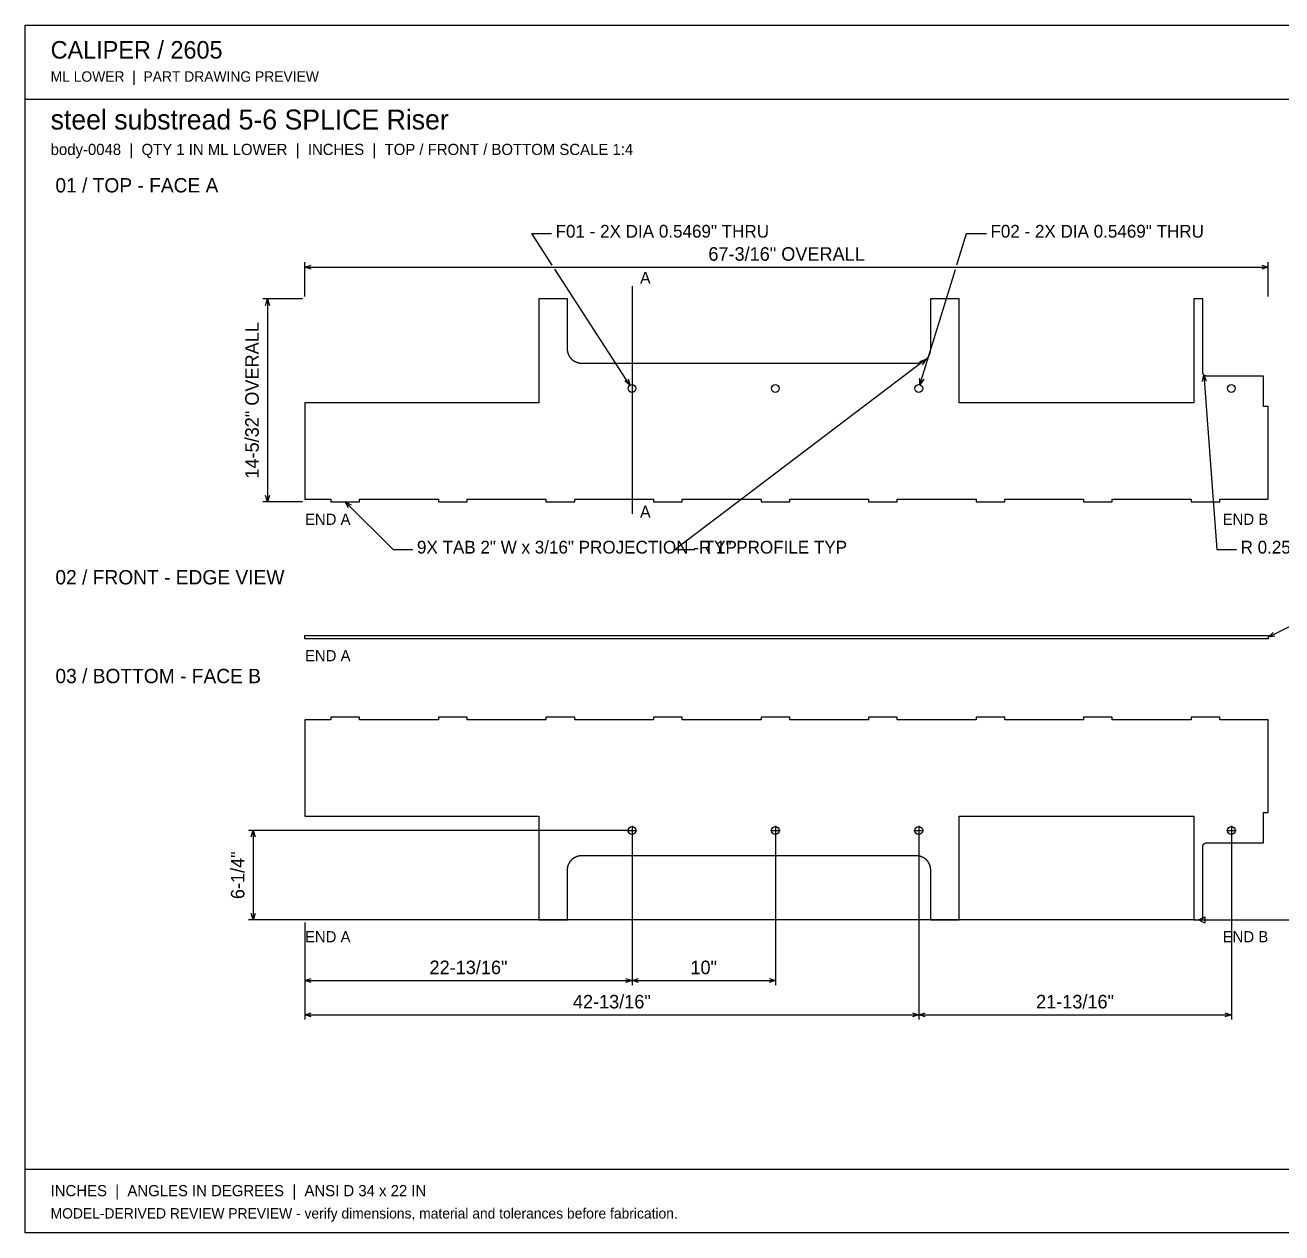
# Model space of a CAD drawing. Header units: inches. Extents: x 2 to 134, y 2 to 86.
# Drawn here: x 1.9 to 89.5, y 1.9 to 86.1 of the extents above; entities that cross this region are included whole.
import ezdxf
from ezdxf.enums import TextEntityAlignment as Align

# ---------------------------------------------------------------- set-up
doc = ezdxf.new("R2010")
doc.units = ezdxf.units.IN
doc.header["$MEASUREMENT"] = 0

msp = doc.modelspace()

# ---------------------------------------------------------------- linework, layer by layer
at = {"layer": 'ANNOTATION'}
for p, q in [((38.644, 69.377), (37.222, 71.571)), ((37.222, 71.571), (38.611, 71.571)), ((66.881, 69.397), (67.552, 71.571)), ((67.552, 71.571), (68.941, 71.571)), ((21.406, 67.182), (21.406, 69.571)), ((21.406, 69.238), (21.851, 69.376)), ((88.149, 69.376), (88.594, 69.238)), ((88.594, 67.182), (88.594, 69.571)), ((21.406, 69.238), (88.594, 69.238)), ((21.851, 69.099), (21.406, 69.238)), ((44.07, 61.005), (38.825, 69.098)), ((64.299, 61.037), (66.782, 69.078)), ((88.594, 69.238), (88.149, 69.099)), ((44.219, 67.904), (44.219, 52.04)), ((21.24, 67.015), (18.462, 67.015)), ((18.656, 66.571), (18.795, 67.015)), ((18.795, 67.015), (18.795, 52.874)), ((18.795, 67.015), (18.934, 66.571)), ((64.737, 62.808), (47.222, 49.54)), ((64.299, 62.651), (64.737, 62.808)), ((64.737, 62.808), (64.466, 62.429)), ((43.945, 61.453), (44.07, 61.005)), ((64.299, 61.037), (64.298, 61.502)), ((64.563, 61.42), (64.299, 61.037)), ((84, 61.26), (84.106, 61.714)), ((84.106, 61.714), (85, 49.54)), ((84.106, 61.714), (84.277, 61.28)), ((44.07, 61.005), (43.712, 61.302)), ((21.24, 52.874), (18.462, 52.874)), ((18.795, 52.874), (18.656, 53.318)), ((18.934, 53.318), (18.795, 52.874)), ((24.219, 52.874), (27.552, 49.54)), ((24.435, 52.461), (24.219, 52.874)), ((24.219, 52.874), (24.631, 52.657)), ((27.552, 49.54), (28.941, 49.54)), ((47.222, 49.54), (48.611, 49.54)), ((85, 49.54), (86.389, 49.54)), ((88.594, 43.431), (91.649, 44.944)), ((88.594, 43.431), (88.93, 43.752)), ((89.054, 43.503), (88.594, 43.431)), ((44.052, 29.947), (17.462, 29.947)), ((17.656, 29.502), (17.795, 29.947)), ((17.795, 29.947), (17.795, 23.707)), ((17.795, 29.947), (17.934, 29.502)), ((43.885, 29.947), (44.552, 29.947)), ((44.219, 30.28), (44.219, 29.614)), ((53.885, 29.947), (54.552, 29.947)), ((54.219, 30.28), (54.219, 29.614)), ((63.885, 29.947), (64.552, 29.947)), ((64.219, 30.28), (64.219, 29.614)), ((85.688, 29.947), (86.355, 29.947)), ((86.021, 30.28), (86.021, 29.614)), ((44.219, 29.78), (44.219, 19.151)), ((44.219, 29.78), (44.219, 19.151)), ((54.219, 29.78), (54.219, 19.151)), ((64.219, 29.78), (64.219, 16.762)), ((64.219, 29.78), (64.219, 16.762)), ((86.021, 29.78), (86.021, 16.762)), ((83.554, 23.707), (17.462, 23.707)), ((17.795, 23.707), (17.656, 24.151)), ((17.934, 24.151), (17.795, 23.707)), ((83.72, 23.707), (84.165, 23.929)), ((83.72, 23.707), (90.538, 23.707)), ((84.165, 23.485), (83.72, 23.707)), ((84.165, 23.929), (84.165, 23.485)), ((21.406, 23.54), (21.406, 19.151)), ((21.406, 23.54), (21.406, 16.762)), ((21.406, 19.485), (21.851, 19.624)), ((21.406, 19.485), (44.219, 19.485)), ((21.851, 19.346), (21.406, 19.485)), ((43.774, 19.624), (44.219, 19.485)), ((44.219, 19.485), (43.774, 19.346)), ((44.219, 19.485), (44.663, 19.624)), ((44.219, 19.485), (54.219, 19.485)), ((44.663, 19.346), (44.219, 19.485)), ((53.774, 19.624), (54.219, 19.485)), ((54.219, 19.485), (53.774, 19.346)), ((21.406, 17.096), (21.851, 17.235)), ((21.406, 17.096), (64.219, 17.096)), ((21.851, 16.957), (21.406, 17.096)), ((63.774, 17.235), (64.219, 17.096)), ((64.219, 17.096), (63.774, 16.957)), ((64.219, 17.096), (64.663, 17.235)), ((64.219, 17.096), (86.021, 17.096)), ((64.663, 16.957), (64.219, 17.096)), ((85.577, 17.235), (86.021, 17.096)), ((86.021, 17.096), (85.577, 16.957))]:
    msp.add_line(p, q, dxfattribs=at)
at = {"layer": 'OUTLINE'}
for p, q in [((1.889, 86.111), (134.111, 86.111)), ((1.889, 1.889), (1.889, 86.111)), ((1.889, 80.944), (134.111, 80.944)), ((39.72, 67.015), (37.72, 67.015)), ((37.72, 67.015), (37.72, 59.765)), ((39.72, 63.515), (39.72, 67.015)), ((67.03, 67.015), (65.03, 67.015)), ((65.03, 67.015), (65.03, 63.515)), ((67.03, 59.765), (67.03, 67.015)), ((84.033, 67.015), (83.408, 67.015)), ((83.408, 67.015), (83.408, 59.765)), ((84.033, 61.89), (84.033, 67.015)), ((39.721, 63.491), (39.72, 63.515)), ((39.721, 63.466), (39.721, 63.491)), ((39.723, 63.442), (39.721, 63.466)), ((39.725, 63.417), (39.723, 63.442)), ((39.728, 63.393), (39.725, 63.417)), ((39.731, 63.369), (39.728, 63.393)), ((39.735, 63.344), (39.731, 63.369)), ((39.739, 63.32), (39.735, 63.344)), ((39.745, 63.296), (39.739, 63.32)), ((39.75, 63.272), (39.745, 63.296)), ((39.756, 63.249), (39.75, 63.272)), ((39.763, 63.225), (39.756, 63.249)), ((39.771, 63.202), (39.763, 63.225)), ((39.779, 63.178), (39.771, 63.202)), ((39.787, 63.155), (39.779, 63.178)), ((39.796, 63.133), (39.787, 63.155)), ((39.806, 63.11), (39.796, 63.133)), ((64.954, 63.133), (64.944, 63.11)), ((64.963, 63.155), (64.954, 63.133)), ((64.971, 63.178), (64.963, 63.155)), ((64.979, 63.202), (64.971, 63.178)), ((64.987, 63.225), (64.979, 63.202)), ((64.994, 63.249), (64.987, 63.225)), ((65, 63.272), (64.994, 63.249)), ((65.005, 63.296), (65, 63.272)), ((65.011, 63.32), (65.005, 63.296)), ((65.015, 63.344), (65.011, 63.32)), ((65.019, 63.369), (65.015, 63.344)), ((65.022, 63.393), (65.019, 63.369)), ((65.025, 63.417), (65.022, 63.393)), ((65.027, 63.442), (65.025, 63.417)), ((65.029, 63.466), (65.027, 63.442)), ((65.03, 63.515), (65.029, 63.491)), ((65.029, 63.491), (65.029, 63.466)), ((39.816, 63.088), (39.806, 63.11)), ((39.827, 63.066), (39.816, 63.088)), ((39.838, 63.044), (39.827, 63.066)), ((39.85, 63.022), (39.838, 63.044)), ((39.863, 63.001), (39.85, 63.022)), ((39.875, 62.98), (39.863, 63.001)), ((39.889, 62.96), (39.875, 62.98)), ((39.903, 62.94), (39.889, 62.96)), ((39.917, 62.92), (39.903, 62.94)), ((39.932, 62.9), (39.917, 62.92)), ((39.947, 62.881), (39.932, 62.9)), ((39.963, 62.862), (39.947, 62.881)), ((39.979, 62.844), (39.963, 62.862)), ((39.996, 62.826), (39.979, 62.844)), ((40.013, 62.808), (39.996, 62.826)), ((40.031, 62.791), (40.013, 62.808)), ((40.049, 62.774), (40.031, 62.791)), ((40.067, 62.758), (40.049, 62.774)), ((40.086, 62.742), (40.067, 62.758)), ((40.105, 62.727), (40.086, 62.742)), ((40.125, 62.712), (40.105, 62.727)), ((40.144, 62.698), (40.125, 62.712)), ((40.165, 62.684), (40.144, 62.698)), ((40.185, 62.67), (40.165, 62.684)), ((40.206, 62.658), (40.185, 62.67)), ((40.227, 62.645), (40.206, 62.658)), ((40.249, 62.633), (40.227, 62.645)), ((40.271, 62.622), (40.249, 62.633)), ((40.293, 62.611), (40.271, 62.622)), ((40.315, 62.601), (40.293, 62.611)), ((40.338, 62.591), (40.315, 62.601)), ((40.36, 62.582), (40.338, 62.591)), ((40.383, 62.574), (40.36, 62.582)), ((40.407, 62.566), (40.383, 62.574)), ((40.43, 62.558), (40.407, 62.566)), ((40.454, 62.552), (40.43, 62.558)), ((40.477, 62.545), (40.454, 62.552)), ((40.501, 62.54), (40.477, 62.545)), ((40.525, 62.535), (40.501, 62.54)), ((40.549, 62.53), (40.525, 62.535)), ((40.574, 62.526), (40.549, 62.53)), ((40.598, 62.523), (40.574, 62.526)), ((40.622, 62.52), (40.598, 62.523)), ((40.647, 62.518), (40.622, 62.52)), ((40.671, 62.517), (40.647, 62.518)), ((40.696, 62.516), (40.671, 62.517)), ((40.72, 62.515), (40.696, 62.516)), ((64.03, 62.515), (40.72, 62.515)), ((64.054, 62.516), (64.03, 62.515)), ((64.079, 62.517), (64.054, 62.516)), ((64.103, 62.518), (64.079, 62.517)), ((64.128, 62.52), (64.103, 62.518)), ((64.152, 62.523), (64.128, 62.52)), ((64.176, 62.526), (64.152, 62.523)), ((64.201, 62.53), (64.176, 62.526)), ((64.225, 62.535), (64.201, 62.53)), ((64.249, 62.54), (64.225, 62.535)), ((64.273, 62.545), (64.249, 62.54)), ((64.296, 62.552), (64.273, 62.545)), ((64.32, 62.558), (64.296, 62.552)), ((64.343, 62.566), (64.32, 62.558)), ((64.367, 62.574), (64.343, 62.566)), ((64.39, 62.582), (64.367, 62.574)), ((64.412, 62.591), (64.39, 62.582)), ((64.435, 62.601), (64.412, 62.591)), ((64.457, 62.611), (64.435, 62.601)), ((64.479, 62.622), (64.457, 62.611)), ((64.501, 62.633), (64.479, 62.622)), ((64.523, 62.645), (64.501, 62.633)), ((64.544, 62.658), (64.523, 62.645)), ((64.565, 62.67), (64.544, 62.658)), ((64.585, 62.684), (64.565, 62.67)), ((64.606, 62.698), (64.585, 62.684)), ((64.625, 62.712), (64.606, 62.698)), ((64.645, 62.727), (64.625, 62.712)), ((64.664, 62.742), (64.645, 62.727)), ((64.683, 62.758), (64.664, 62.742)), ((64.701, 62.774), (64.683, 62.758)), ((64.719, 62.791), (64.701, 62.774)), ((64.737, 62.808), (64.719, 62.791)), ((64.754, 62.826), (64.737, 62.808)), ((64.771, 62.844), (64.754, 62.826)), ((64.787, 62.862), (64.771, 62.844)), ((64.803, 62.881), (64.787, 62.862)), ((64.818, 62.9), (64.803, 62.881)), ((64.833, 62.92), (64.818, 62.9)), ((64.847, 62.94), (64.833, 62.92)), ((64.861, 62.96), (64.847, 62.94)), ((64.875, 62.98), (64.861, 62.96)), ((64.887, 63.001), (64.875, 62.98)), ((64.9, 63.022), (64.887, 63.001)), ((64.912, 63.044), (64.9, 63.022)), ((64.923, 63.066), (64.912, 63.044)), ((64.934, 63.088), (64.923, 63.066)), ((64.944, 63.11), (64.934, 63.088)), ((84.033, 61.884), (84.033, 61.89)), ((84.033, 61.878), (84.033, 61.884)), ((84.033, 61.872), (84.033, 61.878)), ((84.034, 61.866), (84.033, 61.872)), ((84.035, 61.86), (84.034, 61.866)), ((84.035, 61.854), (84.035, 61.86)), ((84.036, 61.848), (84.035, 61.854)), ((84.038, 61.842), (84.036, 61.848)), ((84.039, 61.836), (84.038, 61.842)), ((84.04, 61.83), (84.039, 61.836)), ((84.042, 61.824), (84.04, 61.83)), ((84.044, 61.818), (84.042, 61.824)), ((84.045, 61.812), (84.044, 61.818)), ((84.047, 61.806), (84.045, 61.812)), ((84.05, 61.8), (84.047, 61.806)), ((84.052, 61.795), (84.05, 61.8)), ((84.054, 61.789), (84.052, 61.795)), ((84.057, 61.783), (84.054, 61.789)), ((84.059, 61.778), (84.057, 61.783)), ((84.062, 61.772), (84.059, 61.778)), ((84.065, 61.767), (84.062, 61.772)), ((84.068, 61.762), (84.065, 61.767)), ((84.072, 61.757), (84.068, 61.762)), ((84.075, 61.751), (84.072, 61.757)), ((84.078, 61.746), (84.075, 61.751)), ((84.082, 61.741), (84.078, 61.746)), ((84.086, 61.737), (84.082, 61.741)), ((84.089, 61.732), (84.086, 61.737)), ((84.093, 61.727), (84.089, 61.732)), ((84.098, 61.722), (84.093, 61.727)), ((84.102, 61.718), (84.098, 61.722)), ((84.106, 61.714), (84.102, 61.718)), ((84.11, 61.709), (84.106, 61.714)), ((84.115, 61.705), (84.11, 61.709)), ((84.119, 61.701), (84.115, 61.705)), ((84.124, 61.697), (84.119, 61.701)), ((84.129, 61.693), (84.124, 61.697)), ((84.134, 61.69), (84.129, 61.693)), ((84.139, 61.686), (84.134, 61.69)), ((84.144, 61.682), (84.139, 61.686)), ((84.149, 61.679), (84.144, 61.682)), ((84.154, 61.676), (84.149, 61.679)), ((84.16, 61.673), (84.154, 61.676)), ((84.165, 61.67), (84.16, 61.673)), ((84.17, 61.667), (84.165, 61.67)), ((84.176, 61.664), (84.17, 61.667)), ((84.181, 61.662), (84.176, 61.664)), ((84.187, 61.659), (84.181, 61.662)), ((84.193, 61.657), (84.187, 61.659)), ((84.199, 61.655), (84.193, 61.657)), ((84.204, 61.653), (84.199, 61.655)), ((84.21, 61.651), (84.204, 61.653)), ((84.216, 61.649), (84.21, 61.651)), ((84.222, 61.648), (84.216, 61.649)), ((84.228, 61.646), (84.222, 61.648)), ((84.234, 61.645), (84.228, 61.646)), ((84.24, 61.644), (84.234, 61.645)), ((84.246, 61.643), (84.24, 61.644)), ((84.252, 61.642), (84.246, 61.643)), ((84.258, 61.642), (84.252, 61.642)), ((84.264, 61.641), (84.258, 61.642)), ((84.27, 61.641), (84.264, 61.641)), ((84.277, 61.64), (84.27, 61.641)), ((84.283, 61.64), (84.277, 61.64)), ((88.271, 61.64), (84.283, 61.64)), ((88.271, 59.515), (88.271, 61.64)), ((37.72, 59.765), (21.406, 59.765)), ((21.406, 59.765), (21.406, 53.061)), ((83.408, 59.765), (67.03, 59.765)), ((88.594, 59.515), (88.271, 59.515)), ((88.594, 53.061), (88.594, 59.515)), ((21.406, 53.061), (23.219, 53.061)), ((23.219, 53.061), (23.219, 52.874)), ((23.219, 52.874), (25.219, 52.874)), ((25.219, 52.874), (25.219, 53.061)), ((25.219, 53.061), (30.719, 53.061)), ((30.719, 53.061), (30.719, 52.874)), ((30.719, 52.874), (32.719, 52.874)), ((32.719, 52.874), (32.719, 53.061)), ((32.719, 53.061), (38.219, 53.061)), ((38.219, 53.061), (38.219, 52.874)), ((38.219, 52.874), (40.219, 52.874)), ((40.219, 52.874), (40.219, 53.061)), ((40.219, 53.061), (45.719, 53.061)), ((45.719, 53.061), (45.719, 52.874)), ((45.719, 52.874), (47.719, 52.874)), ((47.719, 52.874), (47.719, 53.061)), ((47.719, 53.061), (53.219, 53.061)), ((53.219, 53.061), (53.219, 52.874)), ((53.219, 52.874), (55.219, 52.874)), ((55.219, 52.874), (55.219, 53.061)), ((55.219, 53.061), (60.719, 53.061)), ((60.719, 53.061), (60.719, 52.874)), ((60.719, 52.874), (62.719, 52.874)), ((62.719, 52.874), (62.719, 53.061)), ((62.719, 53.061), (68.219, 53.061)), ((68.219, 53.061), (68.219, 52.874)), ((68.219, 52.874), (70.219, 52.874)), ((70.219, 52.874), (70.219, 53.061)), ((70.219, 53.061), (75.719, 53.061)), ((75.719, 53.061), (75.719, 52.874)), ((75.719, 52.874), (77.719, 52.874)), ((77.719, 52.874), (77.719, 53.061)), ((77.719, 53.061), (83.219, 53.061)), ((83.219, 53.061), (83.219, 52.874)), ((83.219, 52.874), (85.219, 52.874)), ((85.219, 52.874), (85.219, 53.061)), ((85.219, 53.061), (88.594, 53.061)), ((21.406, 43.556), (88.594, 43.556)), ((21.406, 43.306), (21.406, 43.556)), ((88.594, 43.306), (21.406, 43.306)), ((88.594, 43.556), (88.594, 43.306)), ((25.219, 37.849), (23.219, 37.849)), ((23.219, 37.849), (23.219, 37.661)), ((25.219, 37.661), (25.219, 37.849)), ((32.719, 37.849), (30.719, 37.849)), ((30.719, 37.849), (30.719, 37.661)), ((32.719, 37.661), (32.719, 37.849)), ((40.219, 37.849), (38.219, 37.849)), ((38.219, 37.849), (38.219, 37.661)), ((40.219, 37.661), (40.219, 37.849)), ((47.719, 37.849), (45.719, 37.849)), ((45.719, 37.849), (45.719, 37.661)), ((47.719, 37.661), (47.719, 37.849)), ((55.219, 37.849), (53.219, 37.849)), ((53.219, 37.849), (53.219, 37.661)), ((55.219, 37.661), (55.219, 37.849)), ((62.719, 37.849), (60.719, 37.849)), ((60.719, 37.849), (60.719, 37.661)), ((62.719, 37.661), (62.719, 37.849)), ((70.219, 37.849), (68.219, 37.849)), ((68.219, 37.849), (68.219, 37.661)), ((70.219, 37.661), (70.219, 37.849)), ((77.719, 37.849), (75.719, 37.849)), ((75.719, 37.849), (75.719, 37.661)), ((77.719, 37.661), (77.719, 37.849)), ((85.219, 37.849), (83.219, 37.849)), ((83.219, 37.849), (83.219, 37.661)), ((85.219, 37.661), (85.219, 37.849)), ((21.406, 37.661), (21.406, 30.957)), ((23.219, 37.661), (21.406, 37.661)), ((30.719, 37.661), (25.219, 37.661)), ((38.219, 37.661), (32.719, 37.661)), ((45.719, 37.661), (40.219, 37.661)), ((53.219, 37.661), (47.719, 37.661)), ((60.719, 37.661), (55.219, 37.661)), ((68.219, 37.661), (62.719, 37.661)), ((75.719, 37.661), (70.219, 37.661)), ((83.219, 37.661), (77.719, 37.661)), ((88.594, 37.661), (85.219, 37.661)), ((88.594, 31.207), (88.594, 37.661)), ((21.406, 30.957), (37.72, 30.957)), ((37.72, 30.957), (37.72, 23.707)), ((67.03, 23.707), (67.03, 30.957)), ((67.03, 30.957), (83.408, 30.957)), ((83.408, 30.957), (83.408, 23.707)), ((88.271, 29.082), (88.271, 31.207)), ((88.271, 31.207), (88.594, 31.207)), ((84.05, 28.922), (84.052, 28.928)), ((84.052, 28.928), (84.054, 28.933)), ((84.054, 28.933), (84.057, 28.939)), ((84.057, 28.939), (84.059, 28.944)), ((84.059, 28.944), (84.062, 28.95)), ((84.062, 28.95), (84.065, 28.955)), ((84.065, 28.955), (84.068, 28.96)), ((84.068, 28.96), (84.072, 28.966)), ((84.072, 28.966), (84.075, 28.971)), ((84.075, 28.971), (84.078, 28.976)), ((84.078, 28.976), (84.082, 28.981)), ((84.082, 28.981), (84.086, 28.986)), ((84.086, 28.986), (84.089, 28.99)), ((84.089, 28.99), (84.093, 28.995)), ((84.093, 28.995), (84.098, 29)), ((84.098, 29), (84.102, 29.004)), ((84.102, 29.004), (84.106, 29.009)), ((84.106, 29.009), (84.11, 29.013)), ((84.11, 29.013), (84.115, 29.017)), ((84.115, 29.017), (84.119, 29.021)), ((84.119, 29.021), (84.124, 29.025)), ((84.124, 29.025), (84.129, 29.029)), ((84.129, 29.029), (84.134, 29.033)), ((84.134, 29.033), (84.139, 29.036)), ((84.139, 29.036), (84.144, 29.04)), ((84.144, 29.04), (84.149, 29.043)), ((84.149, 29.043), (84.154, 29.046)), ((84.154, 29.046), (84.16, 29.049)), ((84.16, 29.049), (84.165, 29.052)), ((84.165, 29.052), (84.17, 29.055)), ((84.17, 29.055), (84.176, 29.058)), ((84.176, 29.058), (84.181, 29.06)), ((84.181, 29.06), (84.187, 29.063)), ((84.187, 29.063), (84.193, 29.065)), ((84.193, 29.065), (84.199, 29.067)), ((84.199, 29.067), (84.204, 29.069)), ((84.204, 29.069), (84.21, 29.071)), ((84.21, 29.071), (84.216, 29.073)), ((84.216, 29.073), (84.222, 29.074)), ((84.222, 29.074), (84.228, 29.076)), ((84.228, 29.076), (84.234, 29.077)), ((84.234, 29.077), (84.24, 29.078)), ((84.24, 29.078), (84.246, 29.079)), ((84.246, 29.079), (84.252, 29.08)), ((84.252, 29.08), (84.258, 29.081)), ((84.258, 29.081), (84.264, 29.081)), ((84.264, 29.081), (84.27, 29.082)), ((84.27, 29.082), (84.277, 29.082)), ((84.277, 29.082), (84.283, 29.082)), ((84.283, 29.082), (88.271, 29.082)), ((40.165, 28.038), (40.185, 28.052)), ((40.185, 28.052), (40.206, 28.065)), ((40.206, 28.065), (40.227, 28.077)), ((40.227, 28.077), (40.249, 28.089)), ((40.249, 28.089), (40.271, 28.1)), ((40.271, 28.1), (40.293, 28.111)), ((40.293, 28.111), (40.315, 28.121)), ((40.315, 28.121), (40.338, 28.131)), ((40.338, 28.131), (40.36, 28.14)), ((40.36, 28.14), (40.383, 28.148)), ((40.383, 28.148), (40.407, 28.156)), ((40.407, 28.156), (40.43, 28.164)), ((40.43, 28.164), (40.454, 28.171)), ((40.454, 28.171), (40.477, 28.177)), ((40.477, 28.177), (40.501, 28.183)), ((40.501, 28.183), (40.525, 28.188)), ((40.525, 28.188), (40.549, 28.192)), ((40.549, 28.192), (40.574, 28.196)), ((40.574, 28.196), (40.598, 28.199)), ((40.598, 28.199), (40.622, 28.202)), ((40.622, 28.202), (40.647, 28.204)), ((40.647, 28.204), (40.671, 28.206)), ((40.671, 28.206), (40.696, 28.207)), ((40.696, 28.207), (40.72, 28.207)), ((40.72, 28.207), (64.03, 28.207)), ((64.03, 28.207), (64.054, 28.207)), ((64.054, 28.207), (64.079, 28.206)), ((64.079, 28.206), (64.103, 28.204)), ((64.103, 28.204), (64.128, 28.202)), ((64.128, 28.202), (64.152, 28.199)), ((64.152, 28.199), (64.176, 28.196)), ((64.176, 28.196), (64.201, 28.192)), ((64.201, 28.192), (64.225, 28.188)), ((64.225, 28.188), (64.249, 28.183)), ((64.249, 28.183), (64.273, 28.177)), ((64.273, 28.177), (64.296, 28.171)), ((64.296, 28.171), (64.32, 28.164)), ((64.32, 28.164), (64.343, 28.156)), ((64.343, 28.156), (64.367, 28.148)), ((64.367, 28.148), (64.39, 28.14)), ((64.39, 28.14), (64.412, 28.131)), ((64.412, 28.131), (64.435, 28.121)), ((64.435, 28.121), (64.457, 28.111)), ((64.457, 28.111), (64.479, 28.1)), ((64.479, 28.1), (64.501, 28.089)), ((64.501, 28.089), (64.523, 28.077)), ((64.523, 28.077), (64.544, 28.065)), ((64.544, 28.065), (64.565, 28.052)), ((64.565, 28.052), (64.585, 28.038)), ((84.033, 28.85), (84.034, 28.856)), ((84.033, 28.844), (84.033, 28.85)), ((84.033, 28.838), (84.033, 28.844)), ((84.033, 28.832), (84.033, 28.838)), ((84.033, 23.707), (84.033, 28.832)), ((84.034, 28.856), (84.035, 28.862)), ((84.035, 28.869), (84.036, 28.875)), ((84.035, 28.862), (84.035, 28.869)), ((84.036, 28.875), (84.038, 28.881)), ((84.038, 28.881), (84.039, 28.887)), ((84.039, 28.887), (84.04, 28.893)), ((84.04, 28.893), (84.042, 28.899)), ((84.042, 28.899), (84.044, 28.904)), ((84.044, 28.904), (84.045, 28.91)), ((84.045, 28.91), (84.047, 28.916)), ((84.047, 28.916), (84.05, 28.922)), ((39.72, 27.207), (39.721, 27.231)), ((39.72, 23.707), (39.72, 27.207)), ((39.721, 27.256), (39.723, 27.28)), ((39.721, 27.231), (39.721, 27.256)), ((39.723, 27.28), (39.725, 27.305)), ((39.725, 27.305), (39.728, 27.329)), ((39.728, 27.329), (39.731, 27.354)), ((39.731, 27.354), (39.735, 27.378)), ((39.735, 27.378), (39.739, 27.402)), ((39.739, 27.402), (39.745, 27.426)), ((39.745, 27.426), (39.75, 27.45)), ((39.75, 27.45), (39.756, 27.474)), ((39.756, 27.474), (39.763, 27.497)), ((39.763, 27.497), (39.771, 27.521)), ((39.771, 27.521), (39.779, 27.544)), ((39.779, 27.544), (39.787, 27.567)), ((39.787, 27.567), (39.796, 27.59)), ((39.796, 27.59), (39.806, 27.612)), ((39.806, 27.612), (39.816, 27.634)), ((39.816, 27.634), (39.827, 27.656)), ((39.827, 27.656), (39.838, 27.678)), ((39.838, 27.678), (39.85, 27.7)), ((39.85, 27.7), (39.863, 27.721)), ((39.863, 27.721), (39.875, 27.742)), ((39.875, 27.742), (39.889, 27.762)), ((39.889, 27.762), (39.903, 27.783)), ((39.903, 27.783), (39.917, 27.803)), ((39.917, 27.803), (39.932, 27.822)), ((39.932, 27.822), (39.947, 27.841)), ((39.947, 27.841), (39.963, 27.86)), ((39.963, 27.86), (39.979, 27.878)), ((39.979, 27.878), (39.996, 27.896)), ((39.996, 27.896), (40.013, 27.914)), ((40.013, 27.914), (40.031, 27.931)), ((40.031, 27.931), (40.049, 27.948)), ((40.049, 27.948), (40.067, 27.964)), ((40.067, 27.964), (40.086, 27.98)), ((40.086, 27.98), (40.105, 27.995)), ((40.105, 27.995), (40.125, 28.01)), ((40.125, 28.01), (40.144, 28.024)), ((40.144, 28.024), (40.165, 28.038)), ((64.585, 28.038), (64.606, 28.024)), ((64.606, 28.024), (64.625, 28.01)), ((64.625, 28.01), (64.645, 27.995)), ((64.645, 27.995), (64.664, 27.98)), ((64.664, 27.98), (64.683, 27.964)), ((64.683, 27.964), (64.701, 27.948)), ((64.701, 27.948), (64.719, 27.931)), ((64.719, 27.931), (64.737, 27.914)), ((64.737, 27.914), (64.754, 27.896)), ((64.754, 27.896), (64.771, 27.878)), ((64.771, 27.878), (64.787, 27.86)), ((64.787, 27.86), (64.803, 27.841)), ((64.803, 27.841), (64.818, 27.822)), ((64.818, 27.822), (64.833, 27.803)), ((64.833, 27.803), (64.847, 27.783)), ((64.847, 27.783), (64.861, 27.762)), ((64.861, 27.762), (64.875, 27.742)), ((64.875, 27.742), (64.887, 27.721)), ((64.887, 27.721), (64.9, 27.7)), ((64.9, 27.7), (64.912, 27.678)), ((64.912, 27.678), (64.923, 27.656)), ((64.923, 27.656), (64.934, 27.634)), ((64.934, 27.634), (64.944, 27.612)), ((64.944, 27.612), (64.954, 27.59)), ((64.954, 27.59), (64.963, 27.567)), ((64.963, 27.567), (64.971, 27.544)), ((64.971, 27.544), (64.979, 27.521)), ((64.979, 27.521), (64.987, 27.497)), ((64.987, 27.497), (64.994, 27.474)), ((64.994, 27.474), (65, 27.45)), ((65, 27.45), (65.005, 27.426)), ((65.005, 27.426), (65.011, 27.402)), ((65.011, 27.402), (65.015, 27.378)), ((65.015, 27.378), (65.019, 27.354)), ((65.019, 27.354), (65.022, 27.329)), ((65.022, 27.329), (65.025, 27.305)), ((65.025, 27.305), (65.027, 27.28)), ((65.027, 27.28), (65.029, 27.256)), ((65.029, 27.256), (65.029, 27.231)), ((65.029, 27.231), (65.03, 27.207)), ((65.03, 27.207), (65.03, 23.707)), ((37.72, 23.707), (39.72, 23.707)), ((65.03, 23.707), (67.03, 23.707)), ((83.408, 23.707), (84.033, 23.707)), ((1.889, 6.333), (134.111, 6.333)), ((134.111, 1.889), (1.889, 1.889))]:
    msp.add_line(p, q, dxfattribs=at)
for centre in [(44.219, 60.775), (54.219, 60.775), (64.219, 60.775), (86.021, 60.775), (44.219, 29.947), (54.219, 29.947), (64.219, 29.947), (86.021, 29.947)]:
    msp.add_circle(centre, 0.273, dxfattribs=at)

# ---------------------------------------------------------------- texts
at = {"layer": 'ANNOTATION'}
for s, height, p in [('CALIPER / 2605', 1.22222, (3.667, 83.778)), ('ML LOWER  |  PART DRAWING PREVIEW', 0.72222, (3.667, 82.167)), ('steel substread 5-6 SPLICE Riser', 1.38889, (3.667, 78.833)), ('body-0048  |  QTY 1 IN ML LOWER  |  INCHES  |  TOP / FRONT / BOTTOM SCALE 1:4', 0.77778, (3.667, 77.056)), ('01 / TOP - FACE A', 1, (4, 74.444)), ('F01 - 2X DIA 0.5469" THRU', 0.88889, (38.889, 71.293)), ('F02 - 2X DIA 0.5469" THRU', 0.88889, (69.219, 71.293)), ('A', 0.833, (44.774, 68.071)), ('A', 0.833, (44.774, 51.762)), ('END A', 0.7778, (21.406, 51.262)), ('9X TAB 2" W x 3/16" PROJECTION - TYP', 0.88889, (29.219, 49.262)), ('R 1" PROFILE TYP', 0.88889, (48.889, 49.262)), ('R 0.25" PROFILE', 0.88889, (86.667, 49.262)), ('02 / FRONT - EDGE VIEW', 1, (4, 47.111)), ('END A', 0.7778, (21.406, 41.75)), ('03 / BOTTOM - FACE B', 1, (4, 40.222)), ('END A', 0.7778, (21.406, 22.151)), ('INCHES  |  ANGLES IN DEGREES  |  ANSI D 34 x 22 IN', 0.77778, (3.667, 4.444)), ('MODEL-DERIVED REVIEW PREVIEW - verify dimensions, material and tolerances before fabrication.', 0.72222, (3.667, 2.889))]:
    msp.add_text(s, height=height, dxfattribs=at).set_placement(p)
for s, height, p in [('67-3/16" OVERALL', 0.94444, (55, 69.682)), ('22-13/16"', 0.9444, (32.812, 19.929)), ('10"', 0.9444, (49.219, 19.929)), ('42-13/16"', 0.9444, (42.812, 17.54)), ('21-13/16"', 0.9444, (75.12, 17.54))]:
    msp.add_text(s, height=height, dxfattribs=at).set_placement(p, align=Align.CENTER)
for s, height, p in [('14-5/32" OVERALL', 0.94444, (18.184, 59.944)), ('6-1/4"', 0.9444, (17.184, 26.827))]:
    msp.add_text(s, height=height, rotation=90, dxfattribs=at).set_placement(p, align=Align.CENTER)
for p in [(88.594, 51.262), (88.594, 22.151)]:
    msp.add_text('END B', height=0.7778, dxfattribs=at).set_placement(p, align=Align.RIGHT)

doc.saveas('drawing.dxf')
